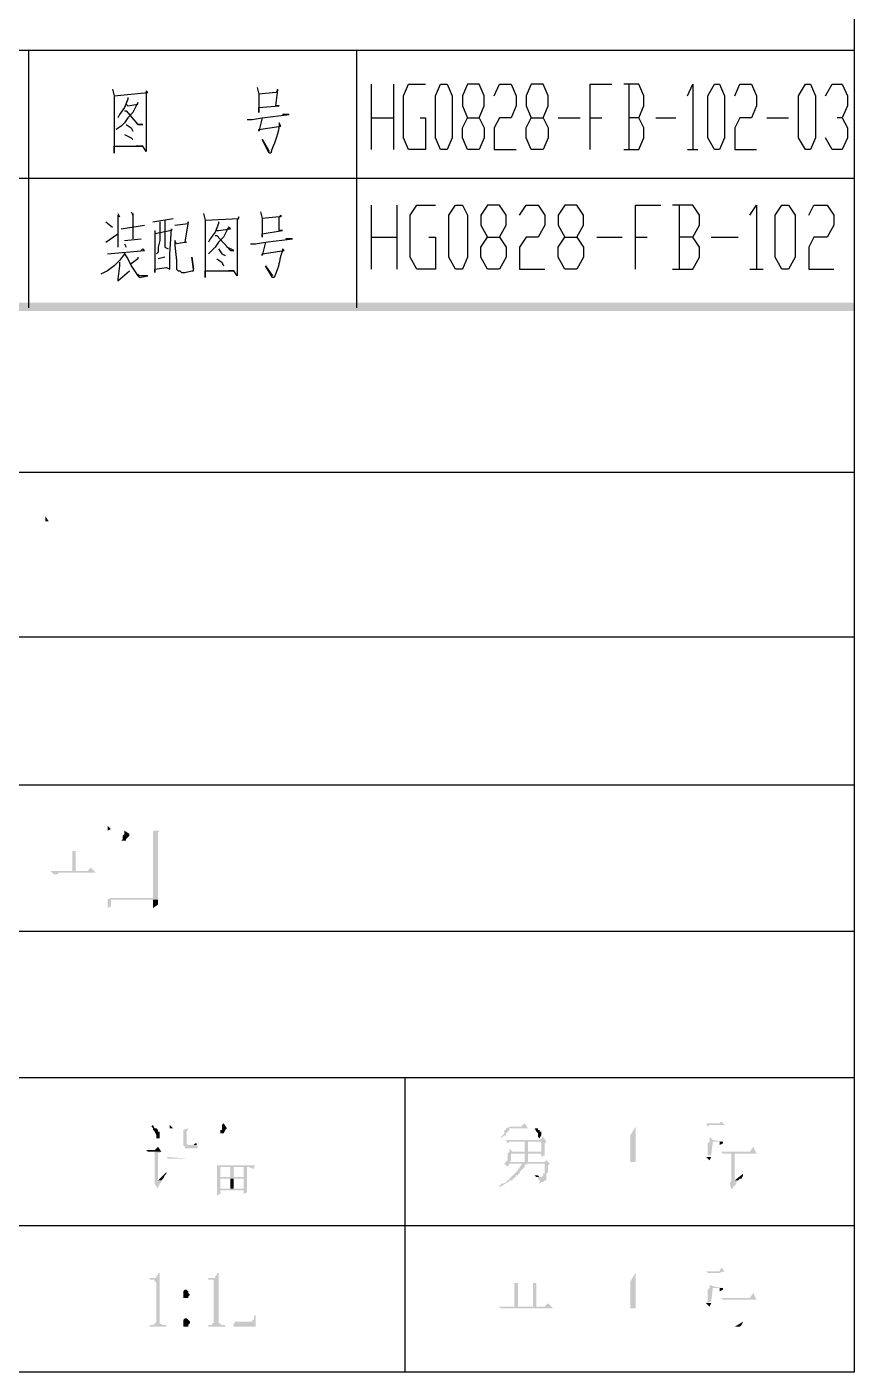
# Model space of a CAD drawing. Header units: millimetres. Extents: x -282 to 814, y -766 to 620.
# Drawn here: x 725.6 to 814.1, y -765.6 to -621.6 of the extents above; entities that cross this region are included whole.
import ezdxf

# ---------------------------------------------------------------- set-up
doc = ezdxf.new("R2010")
doc.units = ezdxf.units.MM
doc.layers.add('1', color=7, linetype='Continuous')

msp = doc.modelspace()

# ---------------------------------------------------------------- hatches: boundary and pattern name
h = msp.add_hatch(color=0)
h.dxf.hatch_style = 2
h.paths.add_polyline_path([(460.98, -651.098268), (460.98, -651.998268), (814.14, -651.098268)])
h = msp.add_hatch(color=0)
h.dxf.hatch_style = 2
h.paths.add_polyline_path([(460.98, -651.998268), (814.14, -651.098268), (814.14, -651.998268)])
h = msp.add_hatch(color=0)
h.dxf.hatch_style = 2
h.paths.add_polyline_path([(727.56, -673.958268), (727.56, -674.138268), (727.56, -674.498268), (727.92, -674.498268)])
h = msp.add_hatch(color=0)
h.dxf.hatch_style = 2
h.paths.add_polyline_path([(734.22, -707.078268), (734.22, -707.618268), (734.58, -707.438268)])
h = msp.add_hatch(color=0)
h.dxf.hatch_style = 2
h.paths.add_polyline_path([(739.8, -707.618268), (739.08, -707.618268), (739.08, -714.818268), (734.58, -714.818268), (734.22, -714.998268), (734.22, -715.898268), (734.58, -715.718268), (734.58, -714.998268), (739.08, -714.998268), (739.62, -714.998268), (739.62, -707.798268)])
h = msp.add_hatch(color=0)
h.dxf.hatch_style = 2
h.paths.add_polyline_path([(736.02, -707.618268), (736.02, -707.798268), (736.02, -707.978268), (735.84, -708.158268), (735.84, -708.338268), (735.84, -708.518268), (735.66, -708.698268), (736.2, -708.698268), (736.2, -708.518268), (736.38, -708.338268), (736.56, -708.158268), (736.56, -707.978268)])
h = msp.add_hatch(color=0)
h.dxf.hatch_style = 2
h.paths.add_polyline_path([(730.8, -711.938268), (730.8, -709.778268), (730.44, -709.778268), (730.44, -711.938268)])
h = msp.add_hatch(color=0)
h.dxf.hatch_style = 2
h.paths.add_polyline_path([(732.42, -711.578268), (732.06, -711.938268), (728.1, -711.938268), (728.46, -712.298268), (728.64, -712.298268), (728.82, -712.298268), (729, -712.118268), (732.96, -712.118268)])
h = msp.add_hatch(color=0)
h.dxf.hatch_style = 2
h.paths.add_polyline_path([(739.62, -714.998268), (739.08, -714.998268), (739.08, -715.898268), (739.62, -715.538268), (739.62, -715.178268)])
h = msp.add_hatch(color=0)
h.dxf.hatch_style = 2
h.paths.add_polyline_path([(739.08, -739.118268), (738.9, -739.298268), (739.08, -739.478268), (739.08, -739.658268), (739.26, -739.838268), (739.44, -740.198268), (739.44, -740.558268), (739.62, -740.558268), (739.8, -740.558268), (739.8, -740.198268), (739.8, -740.018268), (739.8, -739.838268), (739.62, -739.838268), (739.62, -739.658268), (739.44, -739.478268), (739.26, -739.478268)])
h = msp.add_hatch(color=0)
h.dxf.hatch_style = 2
h.paths.add_polyline_path([(740.88, -739.118268), (740.88, -739.478268), (741.24, -739.478268)])
h = msp.add_hatch(color=0)
h.dxf.hatch_style = 2
h.paths.add_polyline_path([(742.86, -739.478268), (742.32, -739.658268), (742.32, -741.278268), (742.5, -741.458268), (742.5, -741.638268), (742.68, -741.638268), (743.58, -741.638268), (743.76, -741.638268), (743.94, -741.458268), (743.76, -741.278268), (742.86, -741.278268), (742.68, -741.098268), (742.68, -739.838268)])
h = msp.add_hatch(color=0)
h.dxf.hatch_style = 2
h.paths.add_polyline_path([(746.64, -738.938268), (746.46, -739.118268), (746.46, -739.298268), (746.46, -739.478268), (746.46, -739.658268), (746.28, -739.658268), (746.28, -739.838268), (746.28, -740.018268), (746.64, -740.018268), (746.82, -739.658268), (747, -739.478268)])
h = msp.add_hatch(color=0)
h.dxf.hatch_style = 2
h.paths.add_polyline_path([(778.86, -738.938268), (778.5, -739.298268), (777.42, -739.298268), (776.88, -739.478268), (776.88, -739.658268), (776.7, -739.658268), (776.7, -739.838268), (776.7, -740.018268), (776.52, -740.198268), (776.34, -740.378268), (776.34, -740.558268), (776.52, -740.378268), (776.88, -740.198268), (776.88, -740.018268), (777.06, -739.838268), (777.24, -739.658268), (777.24, -739.478268), (779.22, -739.478268)])
h = msp.add_hatch(color=0)
h.dxf.hatch_style = 2
h.paths.add_polyline_path([(780.12, -739.478268), (779.94, -739.478268), (780.12, -739.838268), (780.3, -740.018268), (780.3, -740.198268), (780.3, -740.378268), (780.48, -740.558268), (780.66, -740.198268), (780.66, -740.018268), (780.66, -739.838268), (780.48, -739.838268), (780.48, -739.658268), (780.3, -739.658268), (780.3, -739.478268)])
h = msp.add_hatch(color=0)
h.dxf.hatch_style = 2
h.paths.add_polyline_path([(790.74, -739.298268), (790.2, -740.198268), (790.2, -743.078268), (788.94, -743.078268), (790.74, -743.078268)])
h = msp.add_hatch(color=0)
h.dxf.hatch_style = 2
h.paths.add_polyline_path([(799.92, -738.758268), (799.74, -738.938268), (798.3, -738.938268), (798.48, -739.298268), (798.66, -739.118268), (799.74, -739.118268), (800.28, -739.118268)])
h = msp.add_hatch(color=0)
h.dxf.hatch_style = 2
h.paths.add_polyline_path([(739.62, -741.458268), (739.26, -741.818268), (738.36, -741.818268), (738.54, -741.998268), (738.72, -741.998268), (739.26, -741.998268), (739.98, -741.998268)])
h = msp.add_hatch(color=0)
h.dxf.hatch_style = 2
h.paths.add_polyline_path([(743.58, -741.098268), (743.4, -741.278268), (743.22, -741.278268), (743.04, -741.278268), (743.76, -741.278268), (743.76, -741.098268)])
h = msp.add_hatch(color=0)
h.dxf.hatch_style = 2
h.paths.add_polyline_path([(780.84, -740.378268), (780.48, -740.738268), (776.88, -740.738268), (777.06, -741.098268), (777.24, -740.918268), (778.86, -740.918268), (781.2, -740.918268)])
h = msp.add_hatch(color=0)
h.dxf.hatch_style = 2
h.paths.add_polyline_path([(778.86, -740.918268), (778.86, -741.998268), (777.6, -741.998268), (779.22, -741.998268), (779.22, -740.918268), (780.66, -740.918268)])
h = msp.add_hatch(color=0)
h.dxf.hatch_style = 2
h.paths.add_polyline_path([(781.2, -740.918268), (778.86, -740.918268), (780.66, -740.918268), (780.66, -741.998268), (779.22, -741.998268), (781.02, -741.998268), (781.02, -741.098268)])
h = msp.add_hatch(color=0)
h.dxf.hatch_style = 2
h.paths.add_polyline_path([(798.66, -740.378268), (798.66, -740.918268), (798.48, -741.098268), (798.48, -741.818268), (798.48, -742.178268), (798.48, -742.358268), (798.3, -742.358268), (798.84, -742.358268), (799.02, -740.918268), (800.1, -740.918268), (799.02, -740.738268)])
h = msp.add_hatch(color=0)
h.dxf.hatch_style = 2
h.paths.add_polyline_path([(800.1, -740.918268), (799.74, -740.918268), (799.74, -741.278268), (800.1, -741.098268)])
h = msp.add_hatch(color=0)
h.dxf.hatch_style = 2
h.paths.add_polyline_path([(803.34, -741.458268), (802.98, -741.998268), (799.92, -741.998268), (800.1, -742.178268), (800.46, -742.178268), (803.7, -742.178268)])
h = msp.add_hatch(color=0)
h.dxf.hatch_style = 2
h.paths.add_polyline_path([(739.98, -741.998268), (739.26, -741.998268), (739.26, -745.418268), (739.62, -745.958268), (739.62, -745.778268), (739.8, -745.418268), (739.98, -745.238268), (739.98, -745.058268), (739.62, -745.058268), (739.62, -742.178268)])
h = msp.add_hatch(color=0)
h.dxf.hatch_style = 2
h.paths.add_polyline_path([(740.52, -742.538268), (740.7, -742.718268), (740.88, -742.718268), (742.68, -742.718268)])
h = msp.add_hatch(color=0)
h.dxf.hatch_style = 2
h.paths.add_polyline_path([(777.24, -741.638268), (777.24, -741.818268), (777.24, -741.998268), (777.06, -742.178268), (777.06, -742.358268), (777.06, -742.538268), (777.06, -742.718268), (777.06, -742.898268), (776.88, -743.078268), (776.7, -743.258268), (779.22, -743.078268), (777.24, -743.078268), (777.42, -742.898268), (777.42, -742.718268), (777.42, -742.538268), (777.42, -742.358268), (777.42, -742.178268), (777.6, -742.178268), (778.86, -742.178268), (781.02, -741.998268), (777.6, -741.998268)])
h = msp.add_hatch(color=0)
h.dxf.hatch_style = 2
h.paths.add_polyline_path([(781.2, -742.898268), (781.02, -743.078268), (779.22, -743.078268), (776.7, -743.258268), (777.06, -743.618268), (777.24, -743.258268), (778.5, -743.258268), (781.56, -743.258268)])
h = msp.add_hatch(color=0)
h.dxf.hatch_style = 2
h.paths.add_polyline_path([(778.86, -742.178268), (778.86, -743.078268), (777.24, -743.078268), (779.22, -743.078268), (779.22, -742.178268), (780.66, -742.178268)])
h = msp.add_hatch(color=0)
h.dxf.hatch_style = 2
h.paths.add_polyline_path([(781.02, -741.998268), (778.86, -742.178268), (780.66, -742.178268), (780.66, -742.538268), (781.02, -742.358268), (781.02, -742.178268)])
h = msp.add_hatch(color=0)
h.dxf.hatch_style = 2
h.paths.add_polyline_path([(798.3, -742.538268), (798.66, -742.898268), (798.84, -742.538268), (799.56, -742.538268)])
h = msp.add_hatch(color=0)
h.dxf.hatch_style = 2
h.paths.add_polyline_path([(801.36, -742.178268), (801, -742.178268), (801, -744.878268), (801, -745.058268), (800.82, -745.418268), (801, -745.958268), (801.18, -745.958268), (801.18, -745.778268), (801.36, -745.598268), (801.54, -745.418268), (801.54, -745.238268), (801.72, -745.058268), (801.36, -745.058268)])
h = msp.add_hatch(color=0)
h.dxf.hatch_style = 2
h.paths.add_polyline_path([(740.7, -743.978268), (739.62, -745.058268), (739.98, -745.058268), (740.16, -744.878268), (740.34, -744.518268), (740.52, -744.338268), (740.52, -744.158268)])
h = msp.add_hatch(color=0)
h.dxf.hatch_style = 2
h.paths.add_polyline_path([(745.92, -743.438268), (745.92, -745.958268), (748.8, -746.138268), (748.8, -746.498268), (749.16, -746.318268), (749.16, -745.958268), (746.28, -745.958268), (746.28, -744.878268), (748.8, -744.878268), (747.72, -744.698268), (746.28, -744.698268), (746.28, -743.618268), (749.16, -743.618268)])
h = msp.add_hatch(color=0)
h.dxf.hatch_style = 2
h.paths.add_polyline_path([(750.06, -743.438268), (745.92, -743.438268), (749.16, -743.618268), (749.34, -743.618268), (749.7, -743.798268), (749.88, -743.798268), (749.88, -743.618268)])
h = msp.add_hatch(color=0)
h.dxf.hatch_style = 2
h.paths.add_polyline_path([(747.36, -743.618268), (747.36, -744.698268), (746.28, -744.698268), (747.72, -744.698268), (747.72, -743.618268), (748.8, -743.618268)])
h = msp.add_hatch(color=0)
h.dxf.hatch_style = 2
h.paths.add_polyline_path([(749.16, -743.618268), (747.36, -743.618268), (748.8, -743.618268), (748.8, -744.698268), (747.72, -744.698268), (748.8, -744.878268), (748.8, -745.958268), (747.72, -745.958268), (749.16, -745.958268), (749.16, -743.798268)])
h = msp.add_hatch(color=0)
h.dxf.hatch_style = 2
h.paths.add_polyline_path([(778.5, -743.258268), (778.5, -743.438268), (778.32, -743.618268), (778.32, -743.798268), (778.14, -743.798268), (778.14, -743.978268), (777.96, -744.158268), (777.78, -744.338268), (777.6, -744.518268), (777.24, -744.878268), (776.88, -745.238268), (776.52, -745.418268), (776.34, -745.418268), (776.34, -745.598268), (776.16, -745.598268), (776.16, -745.778268), (776.52, -745.598268), (777.06, -745.238268), (777.24, -745.238268), (777.24, -745.058268), (777.42, -745.058268), (777.6, -745.058268), (777.6, -744.878268), (777.78, -744.878268), (777.78, -744.698268), (777.96, -744.698268), (777.96, -744.518268), (778.14, -744.518268), (778.14, -744.338268), (778.32, -744.338268), (778.32, -744.158268), (778.5, -743.978268), (778.68, -743.798268), (778.86, -743.618268), (778.86, -743.438268), (779.22, -743.258268), (781.02, -743.258268)])
h = msp.add_hatch(color=0)
h.dxf.hatch_style = 2
h.paths.add_polyline_path([(781.56, -743.258268), (778.5, -743.258268), (781.02, -743.258268), (781.02, -743.618268), (781.02, -743.798268), (781.02, -743.978268), (781.02, -744.338268), (780.84, -744.338268), (780.84, -744.518268), (780.66, -744.698268), (780.12, -744.698268), (780.3, -744.698268), (780.3, -744.878268), (780.48, -745.058268), (780.48, -745.238268), (780.48, -745.418268), (780.66, -745.238268), (780.84, -745.238268), (781.02, -745.058268), (781.2, -745.058268), (781.2, -744.878268), (781.2, -744.698268), (781.2, -744.518268), (781.2, -744.338268), (781.38, -744.158268), (781.38, -743.978268), (781.38, -743.798268), (781.38, -743.438268)])
h = msp.add_hatch(color=0)
h.dxf.hatch_style = 2
h.paths.add_polyline_path([(802.26, -744.338268), (801.36, -745.058268), (801.72, -745.058268), (801.9, -744.878268), (802.08, -744.878268), (802.26, -744.518268)])
h = msp.add_hatch(color=0)
h.dxf.hatch_style = 2
h.paths.add_polyline_path([(747.72, -744.878268), (747.36, -744.878268), (747.36, -745.958268), (746.28, -745.958268), (747.72, -745.958268)])
h = msp.add_hatch(color=0)
h.dxf.hatch_style = 2
h.paths.add_polyline_path([(779.94, -744.518268), (780.12, -744.698268), (780.66, -744.698268), (780.48, -744.698268), (780.3, -744.518268)])
h = msp.add_hatch(color=0)
h.dxf.hatch_style = 2
h.paths.add_polyline_path([(745.92, -745.958268), (745.92, -746.678268), (746.28, -746.498268), (746.28, -746.138268), (748.8, -746.138268)])
h = msp.add_hatch(color=0)
h.dxf.hatch_style = 2
h.paths.add_polyline_path([(799.92, -754.418268), (799.74, -754.778268), (798.3, -754.778268), (798.48, -754.958268), (798.66, -754.958268), (799.74, -754.958268), (800.28, -754.778268)])
h = msp.add_hatch(color=0)
h.dxf.hatch_style = 2
h.paths.add_polyline_path([(739.8, -754.958268), (739.62, -754.958268), (739.62, -755.138268), (739.44, -755.318268), (739.44, -755.498268), (739.26, -755.498268), (739.08, -755.498268), (738.72, -755.498268), (738.72, -755.678268), (739.26, -755.678268), (739.26, -755.858268), (739.44, -756.038268), (739.44, -760.178268), (739.26, -760.358268), (739.08, -760.538268), (738.72, -760.538268), (738.72, -760.718268), (740.52, -760.718268), (740.52, -760.538268), (740.16, -760.538268), (739.8, -760.358268), (739.8, -760.178268), (739.8, -759.998268)])
h = msp.add_hatch(color=0)
h.dxf.hatch_style = 2
h.paths.add_polyline_path([(746.1, -754.958268), (745.92, -754.958268), (745.92, -755.138268), (745.74, -755.318268), (745.74, -755.498268), (745.56, -755.498268), (745.38, -755.498268), (745.02, -755.498268), (745.02, -755.678268), (745.56, -755.678268), (745.56, -755.858268), (745.56, -760.178268), (745.56, -760.358268), (745.38, -760.358268), (745.38, -760.538268), (745.02, -760.538268), (745.02, -760.718268), (746.82, -760.718268), (746.82, -760.538268), (746.46, -760.538268), (746.28, -760.358268), (746.1, -760.358268), (746.1, -760.178268), (746.1, -759.998268)])
h = msp.add_hatch(color=0)
h.dxf.hatch_style = 2
h.paths.add_polyline_path([(790.74, -754.958268), (790.2, -755.858268), (790.2, -758.738268), (788.94, -758.738268), (790.74, -758.738268)])
h = msp.add_hatch(color=0)
h.dxf.hatch_style = 2
h.paths.add_polyline_path([(742.68, -756.758268), (742.5, -756.758268), (742.32, -756.938268), (742.32, -757.118268), (742.32, -757.298268), (742.32, -757.478268), (742.32, -757.658268), (742.5, -757.658268), (742.68, -757.658268), (742.86, -757.658268), (742.86, -757.478268), (743.04, -757.298268), (742.86, -757.118268), (742.86, -756.938268)])
h = msp.add_hatch(color=0)
h.dxf.hatch_style = 2
h.paths.add_polyline_path([(778.14, -758.558268), (778.14, -756.038268), (777.78, -756.038268), (777.78, -758.558268)])
h = msp.add_hatch(color=0)
h.dxf.hatch_style = 2
h.paths.add_polyline_path([(780.12, -756.038268), (779.76, -756.038268), (779.76, -758.558268), (777.78, -758.558268), (780.12, -758.558268)])
h = msp.add_hatch(color=0)
h.dxf.hatch_style = 2
h.paths.add_polyline_path([(798.66, -756.218268), (798.66, -756.578268), (798.48, -756.758268), (798.48, -757.478268), (798.48, -757.658268), (798.48, -757.838268), (798.48, -758.018268), (798.3, -758.198268), (798.84, -758.018268), (799.02, -756.578268), (800.1, -756.578268), (799.02, -756.398268)])
h = msp.add_hatch(color=0)
h.dxf.hatch_style = 2
h.paths.add_polyline_path([(800.1, -756.578268), (799.74, -756.578268), (799.74, -756.938268), (800.1, -756.758268)])
h = msp.add_hatch(color=0)
h.dxf.hatch_style = 2
h.paths.add_polyline_path([(803.34, -757.118268), (802.98, -757.658268), (799.92, -757.658268), (800.1, -757.838268), (800.46, -757.838268), (803.7, -757.838268)])
h = msp.add_hatch(color=0)
h.dxf.hatch_style = 2
h.paths.add_polyline_path([(781.38, -758.198268), (781.02, -758.558268), (775.98, -758.558268), (776.34, -758.738268), (776.52, -758.738268), (776.7, -758.738268), (781.92, -758.738268)])
h = msp.add_hatch(color=0)
h.dxf.hatch_style = 2
h.paths.add_polyline_path([(798.3, -758.198268), (798.66, -758.558268), (798.84, -758.198268), (799.56, -758.198268)])
h = msp.add_hatch(color=0)
h.dxf.hatch_style = 2
h.paths.add_polyline_path([(742.68, -759.818268), (742.5, -759.818268), (742.32, -759.998268), (742.32, -760.178268), (742.32, -760.358268), (742.32, -760.538268), (742.32, -760.718268), (742.5, -760.718268), (742.68, -760.718268), (742.86, -760.718268), (742.86, -760.538268), (743.04, -760.358268), (743.04, -760.178268), (742.86, -759.998268)])
h = msp.add_hatch(color=0)
h.dxf.hatch_style = 2
h.paths.add_polyline_path([(750.06, -759.278268), (750.06, -759.458268), (749.88, -759.638268), (749.88, -759.818268), (749.88, -759.998268), (749.7, -759.998268), (749.7, -760.178268), (749.52, -760.178268), (747.9, -760.178268), (747.72, -760.358268), (747.72, -760.718268), (750.06, -760.718268)])
h = msp.add_hatch(color=0)
h.dxf.hatch_style = 2
h.paths.add_polyline_path([(802.26, -760.178268), (801.36, -760.718268), (801.72, -760.718268), (801.9, -760.718268), (802.08, -760.538268)])

# ---------------------------------------------------------------- linework, layer by layer
at = {"layer": '1', "color": 0, "lineweight": 25}
for points in [[(814.14, 20.121732), (814.14, -765.578268)], [(814.14, -624.098268), (460.98, -624.098268)], [(725.76, -624.098268), (725.76, -651.638268)], [(760.86, -624.098268), (760.86, -651.638268)], [(762.48, -634.718268), (762.48, -627.698268)], [(764.82, -627.698268), (764.82, -634.718268)], [(767.7, -631.298268), (768.24, -631.298268), (768.24, -634.718268), (766.44, -634.718268), (765.9, -633.458268), (765.9, -628.958268), (766.44, -627.698268), (768.24, -627.698268)], [(769.86, -634.718268), (769.32, -633.458268), (769.32, -628.958268), (769.86, -627.698268), (770.58, -627.698268), (771.12, -628.958268), (771.12, -633.458268), (770.58, -634.718268), (769.86, -634.718268)], [(772.74, -634.718268), (772.2, -633.458268), (772.2, -632.378268), (772.74, -631.298268), (774, -631.298268), (774.54, -630.038268), (774.54, -628.958268), (774, -627.698268), (772.74, -627.698268), (772.2, -628.958268), (772.2, -630.038268), (772.74, -631.298268)], [(775.62, -628.958268), (776.16, -627.698268), (777.42, -627.698268), (777.96, -628.958268), (777.96, -630.038268), (777.42, -631.298268), (776.16, -631.298268), (775.62, -632.378268), (775.62, -634.718268), (777.96, -634.718268)], [(779.58, -634.718268), (779.04, -633.458268), (779.04, -632.378268), (779.58, -631.298268), (780.84, -631.298268), (781.38, -630.038268), (781.38, -628.958268), (780.84, -627.698268), (779.58, -627.698268), (779.04, -628.958268), (779.04, -630.038268), (779.58, -631.298268)], [(785.88, -634.718268), (785.88, -627.698268), (788.22, -627.698268)], [(791.1, -631.298268), (791.64, -630.038268), (791.64, -628.958268), (791.1, -627.698268), (789.48, -627.698268)], [(790.02, -627.698268), (790.02, -634.718268)], [(796.32, -628.958268), (796.86, -627.698268), (796.86, -634.718268)], [(799.2, -634.718268), (798.48, -633.458268), (798.48, -628.958268), (799.2, -627.698268), (799.74, -627.698268), (800.28, -628.958268), (800.28, -633.458268), (799.74, -634.718268), (799.2, -634.718268)], [(801.36, -628.958268), (801.9, -627.698268), (803.16, -627.698268), (803.7, -628.958268), (803.7, -630.038268), (803.16, -631.298268), (801.9, -631.298268), (801.36, -632.378268), (801.36, -634.718268), (803.7, -634.718268)], [(808.92, -634.718268), (808.2, -633.458268), (808.2, -628.958268), (808.92, -627.698268), (809.46, -627.698268), (810, -628.958268), (810, -633.458268), (809.46, -634.718268), (808.92, -634.718268)], [(811.08, -628.958268), (811.8, -627.698268), (812.88, -627.698268), (813.42, -628.958268), (813.42, -630.038268), (812.88, -631.298268), (812.34, -631.298268)], [(734.76, -628.238268), (734.94, -628.958268), (734.94, -635.078268), (734.94, -634.358268), (738, -634.358268), (737.82, -634.358268), (737.28, -634.358268)], [(734.94, -628.958268), (738.54, -628.598268), (738.36, -628.418268), (738.36, -628.958268), (738.36, -634.178268), (738.36, -634.898268), (738, -634.358268)], [(736.38, -629.138268), (736.38, -629.318268), (736.02, -630.218268), (735.48, -630.938268), (735.3, -631.298268)], [(750.24, -628.058268), (750.42, -628.778268), (750.42, -630.758268), (750.42, -630.218268), (752.58, -630.038268), (752.22, -630.038268), (752.4, -628.598268), (752.4, -628.238268), (752.4, -628.418268), (752.22, -628.598268), (750.42, -628.778268)], [(736.2, -629.858268), (736.38, -630.038268), (737.46, -629.858268), (737.46, -629.678268), (736.92, -630.758268), (736.38, -631.298268), (736.02, -631.838268), (735.66, -632.198268), (735.12, -632.558268)], [(736.02, -630.578268), (736.2, -630.578268), (737.46, -632.018268), (738, -632.018268), (737.46, -632.018268), (737.28, -631.838268)], [(736.2, -632.018268), (736.74, -632.378268), (736.92, -632.738268)], [(749.16, -631.478268), (749.7, -631.478268), (750.78, -631.298268), (753.66, -630.938268), (753.3, -630.938268), (752.94, -630.938268)], [(762.48, -631.298268), (764.82, -631.298268)], [(774, -631.298268), (774.54, -632.378268), (774.54, -633.458268), (774, -634.718268), (772.74, -634.718268)], [(780.84, -631.298268), (781.38, -632.378268), (781.38, -633.458268), (780.84, -634.718268), (779.58, -634.718268)], [(782.46, -631.298268), (784.8, -631.298268)], [(785.88, -631.298268), (787.14, -631.298268)], [(789.48, -634.718268), (791.1, -634.718268), (791.64, -633.458268), (791.64, -632.378268), (791.1, -631.298268), (790.02, -631.298268)], [(792.9, -631.298268), (795.06, -631.298268)], [(804.78, -631.298268), (807.12, -631.298268)], [(812.88, -631.298268), (813.42, -632.378268), (813.42, -633.458268), (812.88, -634.718268), (811.8, -634.718268), (811.08, -633.458268)], [(736.02, -633.098268), (736.74, -633.458268), (736.92, -633.638268)], [(796.32, -634.718268), (797.4, -634.718268)], [(686.52, -637.778268), (814.14, -637.778268)], [(762.48, -647.498268), (762.48, -640.658268)], [(765.18, -640.658268), (765.18, -647.498268)], [(768.6, -644.078268), (769.32, -644.078268), (769.32, -647.498268), (767.34, -647.498268), (766.62, -646.238268), (766.62, -641.738268), (767.34, -640.658268), (769.32, -640.658268)], [(771.48, -647.498268), (770.76, -646.238268), (770.76, -641.738268), (771.48, -640.658268), (772.2, -640.658268), (772.74, -641.738268), (772.74, -646.238268), (772.2, -647.498268), (771.48, -647.498268)], [(774.9, -647.498268), (774.18, -646.238268), (774.18, -645.158268), (774.9, -644.078268), (776.16, -644.078268), (776.88, -642.818268), (776.88, -641.738268), (776.16, -640.658268), (774.9, -640.658268), (774.18, -641.738268), (774.18, -642.818268), (774.9, -644.078268)], [(778.32, -641.738268), (779.04, -640.658268), (780.3, -640.658268), (781.02, -641.738268), (781.02, -642.818268), (780.3, -644.078268), (779.04, -644.078268), (778.32, -645.158268), (778.32, -647.498268), (781.02, -647.498268)], [(783.18, -647.498268), (782.46, -646.238268), (782.46, -645.158268), (783.18, -644.078268), (784.44, -644.078268), (785.16, -642.818268), (785.16, -641.738268), (784.44, -640.658268), (783.18, -640.658268), (782.46, -641.738268), (782.46, -642.818268), (783.18, -644.078268)], [(790.74, -647.498268), (790.74, -640.658268), (793.44, -640.658268)], [(796.86, -644.078268), (797.58, -642.818268), (797.58, -641.738268), (796.86, -640.658268), (794.7, -640.658268)], [(795.42, -640.658268), (795.42, -647.498268)], [(802.98, -641.738268), (803.7, -640.658268), (803.7, -647.498268)], [(806.4, -647.498268), (805.68, -646.238268), (805.68, -641.738268), (806.4, -640.658268), (807.12, -640.658268), (807.84, -641.738268), (807.84, -646.238268), (807.12, -647.498268), (806.4, -647.498268)], [(809.28, -641.738268), (809.82, -640.658268), (811.26, -640.658268), (811.98, -641.738268), (811.98, -642.818268), (811.26, -644.078268), (809.82, -644.078268), (809.28, -645.158268), (809.28, -647.498268), (811.98, -647.498268)], [(735.3, -641.558268), (735.48, -641.918268), (735.3, -641.738268), (735.3, -644.438268), (735.3, -645.158268)], [(736.74, -641.378268), (736.92, -641.738268), (736.92, -641.558268), (736.92, -644.258268)], [(739.08, -642.458268), (741.24, -642.098268)], [(744.48, -641.558268), (744.66, -642.278268), (744.66, -648.398268), (744.66, -647.678268), (747.72, -647.678268), (747.54, -647.678268), (747.18, -647.678268)], [(744.66, -642.278268), (748.26, -642.098268), (748.26, -641.918268), (748.08, -642.278268), (748.08, -647.678268), (748.08, -648.218268), (747.72, -647.678268)], [(750.6, -641.378268), (750.78, -642.098268), (750.78, -644.078268), (750.78, -643.718268), (752.94, -643.358268), (752.58, -643.358268), (752.58, -641.918268), (752.76, -641.738268), (752.76, -641.918268), (752.58, -641.918268), (750.78, -642.098268)], [(734.04, -642.458268), (734.76, -642.998268)], [(735.66, -643.178268), (738.18, -642.818268)], [(739.26, -643.358268), (739.26, -643.718268), (739.26, -647.858268), (739.26, -647.498268), (740.52, -647.318268), (740.88, -647.498268), (740.88, -645.878268), (741.06, -643.178268), (741.06, -643.358268), (739.26, -643.718268)], [(739.8, -642.458268), (739.8, -643.718268), (739.8, -644.438268), (739.62, -645.158268), (739.62, -645.698268), (739.44, -645.878268)], [(740.34, -642.278268), (740.34, -644.978268), (740.34, -645.158268), (740.7, -645.338268)], [(741.42, -642.818268), (742.86, -642.638268), (742.86, -642.458268), (742.5, -644.618268), (742.68, -644.618268), (741.6, -644.798268), (741.42, -644.438268), (741.42, -644.978268), (741.6, -646.598268), (741.6, -646.958268), (741.6, -647.498268), (741.78, -647.678268), (741.96, -647.678268), (742.14, -647.858268), (742.5, -647.858268), (743.22, -647.678268), (743.4, -647.678268), (743.4, -647.498268), (743.22, -646.238268), (743.4, -647.498268)], [(746.1, -642.458268), (746.1, -642.638268), (745.74, -643.538268), (745.2, -644.258268), (745.02, -644.618268)], [(745.92, -643.358268), (746.1, -643.358268), (747.36, -643.178268), (747.18, -642.998268), (746.64, -644.078268), (746.1, -644.618268), (745.74, -645.158268), (745.38, -645.518268), (745.02, -645.878268)], [(734.04, -644.618268), (735.3, -643.718268)], [(736.02, -644.438268), (737.82, -644.258268)], [(736.02, -644.798268), (736.2, -645.158268)], [(745.74, -643.898268), (745.92, -643.898268), (747.36, -645.518268), (747.72, -645.518268), (747.36, -645.338268), (747, -645.158268)], [(749.52, -644.798268), (750.06, -644.798268), (751.14, -644.618268), (754.02, -644.258268), (753.66, -644.258268), (753.3, -644.258268)], [(762.48, -644.078268), (765.18, -644.078268)], [(776.16, -644.078268), (776.88, -645.158268), (776.88, -646.238268), (776.16, -647.498268), (774.9, -647.498268)], [(784.44, -644.078268), (785.16, -645.158268), (785.16, -646.238268), (784.44, -647.498268), (783.18, -647.498268)], [(786.6, -644.078268), (789.3, -644.078268)], [(790.74, -644.078268), (792, -644.078268)], [(794.7, -647.498268), (796.86, -647.498268), (797.58, -646.238268), (797.58, -645.158268), (796.86, -644.078268), (795.42, -644.078268)], [(798.84, -644.078268), (801.72, -644.078268)], [(736.02, -645.698268), (736.02, -645.878268), (735.48, -646.598268), (734.94, -647.138268), (734.22, -647.678268), (733.5, -648.038268)], [(734.22, -645.878268), (738.18, -645.518268), (738, -645.338268), (737.82, -645.518268)], [(736.02, -645.878268), (736.38, -646.418268), (736.74, -647.138268), (737.1, -647.678268), (737.46, -648.218268), (737.64, -648.398268), (738.54, -648.218268), (737.64, -648.218268), (737.46, -648.038268)], [(737.46, -646.238268), (737.46, -646.418268), (736.74, -646.958268)], [(740.34, -646.238268), (739.62, -646.418268)], [(745.92, -646.418268), (746.46, -646.778268), (746.64, -647.138268)], [(746.1, -645.338268), (746.46, -645.878268), (746.82, -646.058268)], [(735.48, -646.778268), (735.48, -647.138268), (735.3, -648.578268), (735.3, -648.758268), (736.56, -647.678268)], [(802.98, -647.498268), (804.42, -647.498268)], [(814.14, -669.278268), (633.6, -669.278268)], [(814.14, -686.918268), (460.98, -686.918268)], [(814.14, -702.758268), (460.98, -702.758268)], [(814.14, -718.418268), (460.98, -718.418268)], [(814.14, -734.078268), (460.98, -734.078268)], [(766.08, -765.578268), (766.08, -734.078268)], [(814.14, -749.918268), (460.98, -749.918268)], [(814.14, -765.578268), (-282.42, -765.578268)]]:
    msp.add_lwpolyline(points, dxfattribs=at)
for points in [[(750.78, -631.298268), (750.78, -631.298268), (750.42, -632.738268), (750.42, -632.738268), (750.42, -632.738268), (750.42, -632.558268), (750.42, -632.558268), (750.42, -632.558268), (752.76, -632.198268), (752.76, -632.198268), (752.76, -632.198268), (752.58, -631.838268), (752.58, -631.838268), (752.58, -631.838268), (752.58, -632.198268), (752.58, -632.198268), (752.4, -633.458268), (752.04, -633.998268), (751.68, -635.078268), (751.68, -635.078268), (751.5, -635.078268), (751.5, -635.078268), (751.5, -635.078268), (750.78, -633.638268), (750.78, -633.638268), (750.78, -633.638268), (751.5, -634.898268), (751.5, -634.898268)], [(751.14, -644.618268), (751.14, -644.618268), (750.78, -646.058268), (750.78, -646.058268), (750.78, -646.058268), (750.78, -645.878268), (750.78, -645.878268), (750.78, -645.878268), (753.12, -645.518268), (753.12, -645.518268), (753.12, -645.518268), (752.94, -645.338268), (752.94, -645.338268), (752.94, -645.338268), (752.94, -645.518268), (752.94, -645.518268), (752.4, -647.138268), (752.76, -646.778268), (752.04, -648.398268), (752.04, -648.398268), (751.86, -648.398268), (751.86, -648.398268), (751.86, -648.398268), (751.14, -647.138268), (751.14, -647.138268), (751.14, -647.138268), (751.86, -648.218268), (751.86, -648.218268)]]:
    msp.add_open_spline(points, degree=3, knots=[0, 0, 0, 0, 1, 1, 1, 2, 2, 2, 3, 3, 3, 4, 4, 4, 5, 5, 5, 6, 6, 6, 7, 7, 7, 8, 8, 8, 9, 9, 9, 9], dxfattribs=at)

doc.saveas('drawing.dxf')
